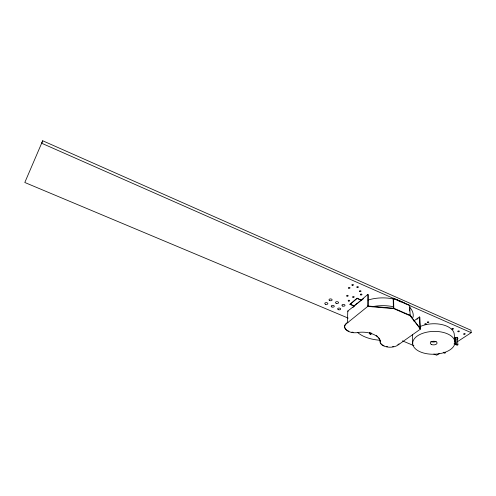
<?xml version="1.0" encoding="UTF-8"?>
<svg xmlns="http://www.w3.org/2000/svg" width="496" height="496" viewBox="0 0 496 496"><rect width="100%" height="100%" fill="white"/><g stroke="black" fill="none" stroke-linecap="round" stroke-linejoin="round"><path stroke-width="0.74" d="M370.779 333.219L369.737 334.013L370.698 334.416L370.704 333.92L369.737 333.517M367.759 306.41L367.803 294.444L368.317 294.674L368.28 306.224L367.759 305.995L393.805 308.239L410.136 315.351L420.434 328.681L419.945 328.47L419.356 316.975L419.845 317.186L420.459 329.09L397.829 345.148A9.901 5.419 0.4 0 1 387.506 347.051A9.901 5.419 0.4 0 1 380.184 342.581L380.178 342.451A17.261 9.486 1.7 0 0 358.837 332.357A10.025 5.673 1.9 0 1 346.977 330.609A10.025 5.673 1.9 0 1 346.338 323.733L367.759 306.41L393.818 308.655L410.149 315.766L420.459 329.09M361.2 300.216L357.101 298.139L349.996 304.383L354.07 306.119L361.2 300.216L357.095 298.443L349.996 304.383M357.61 303.186L367.803 294.444M354.07 306.119L347.764 311.048L347.479 322.412L346.344 323.33A10.025 5.673 1.9 0 0 345.259 328.507M457.796 341.453L471.2 332.686L470.946 330.231L42.706 140.771L24.8 182.485L348.198 318.11M42.706 140.771L41.645 143.232L471.2 332.686M354.665 305.331L357.027 303.378M352.985 307.359L354.169 306.379M361.832 300.037L363.599 298.573M393.805 308.239L393.415 308.543L393.179 298.505L393.564 298.201L409.721 305.331L410.149 315.766M409.33 305.629L409.721 305.331M370.698 334.416L371.746 333.622M413.763 321.055L419.356 316.975M416.944 319.3L418.103 318.457M397.817 344.745L399.013 343.895M439.276 353.561L436.722 355.229L433.87 354.032M453.964 343.957L455.88 342.705M455.092 337.447L455.719 344.602L456.407 344.15L457.901 344.794L457.225 337.237M457.901 344.794L457.207 345.241L455.719 344.602M347.479 322.412L347.987 322.629M402.454 340.864L413.881 345.65M347.764 311.048L348.266 311.259M443.97 352.172L445.445 352.799L444.776 353.233L443.3 352.606M350.002 304.085L353.394 305.53M393.179 298.505L395.287 299.435M398.796 300.985L400.904 301.915M455.812 337.348L456.407 344.15M454.95 342.395A21.148 11.42 -1.6 0 0 423.2 333.151A21.148 11.42 -1.6 0 0 423.28 352.929A21.148 11.42 -1.6 0 0 454.95 342.395L454.293 334.775A20.981 11.489 -1.7 0 0 441.992 324.601A20.981 11.489 -1.7 0 0 419.566 326.858M412.691 343.74L412.368 336.201A20.981 11.489 -1.7 0 1 412.424 334.707M409.454 308.71L409.547 311.023M380.178 342.184L380.178 342.048A17.255 9.492 1.7 0 0 378.733 337.751M393.564 298.201L393.818 308.655M455.378 339.202A1.531 0.825 -2.6 0 1 455.409 337.931A1.531 0.825 -2.6 0 1 457.715 338.092A1.531 0.825 -2.6 0 1 456.878 339.307M380.289 340.244A30.566 17.335 0.4 0 1 357.424 332.345M372.298 306.702A30.566 17.335 0.4 0 1 393.254 306.708M409.851 314.824A30.566 17.335 0.4 0 1 412.43 318.42M368.044 300.074A30.312 17.441 0.3 0 1 393.812 299.082M395.975 299.621A30.312 17.441 0.3 0 1 403.713 302.696M404.277 303.013A30.312 17.441 0.3 0 1 405.616 303.837M409.529 307.055A30.312 17.441 0.3 0 1 413.069 317.248M436.12 341.335A3.385 1.835 -1.6 0 1 430.764 341.341M369.365 332.574A17.255 9.492 1.7 0 1 371.442 333.163M376.216 335.457A17.255 9.492 1.7 0 1 377.803 336.728M393.787 346.431A9.895 5.419 0.4 0 1 392.578 346.654M387.506 346.654A9.895 5.419 0.4 0 1 386.285 346.425M384.053 345.731A9.895 5.419 0.4 0 1 382.776 345.104M382.218 344.751A9.895 5.419 0.4 0 1 380.897 343.536M353.14 332.289A10.025 5.673 1.9 0 1 351.869 332.103M348.948 331.254A10.025 5.673 1.9 0 1 347.02 330.231M346.487 329.834A10.025 5.673 1.9 0 1 345.6 328.966M348.508 301.053A0.769 0.459 1.9 0 0 349.711 300.737A0.769 0.459 1.9 0 0 348.614 300.266A0.769 0.459 1.9 0 0 348.508 301.053M452.209 329.108A0.769 0.422 -2.7 0 0 453.462 328.829A0.769 0.422 -2.7 0 0 452.451 328.383A0.769 0.422 -2.7 0 0 452.209 329.108M463.946 334.254A0.763 0.415 -3.1 0 0 465.192 333.975A0.763 0.415 -3.1 0 0 464.2 333.541A0.763 0.415 -3.1 0 0 463.946 334.254M458.093 331.694A0.763 0.415 -2.9 0 0 459.346 331.409A0.763 0.415 -2.9 0 0 458.347 330.968A0.763 0.415 -2.9 0 0 458.093 331.694M352.197 285.281A0.794 0.484 1.5 0 0 353.437 284.946A0.794 0.484 1.5 0 0 352.309 284.45A0.794 0.484 1.5 0 0 352.197 285.281M348.787 288.232A0.787 0.477 1.7 0 0 350.021 287.897A0.787 0.477 1.7 0 0 348.899 287.407A0.787 0.477 1.7 0 0 348.787 288.232M357.145 287.451A0.794 0.477 1.2 0 0 358.385 287.116A0.794 0.477 1.2 0 0 357.263 286.62A0.794 0.477 1.2 0 0 357.145 287.451M352.96 297.296A0.775 0.465 1.6 0 0 354.175 296.974A0.775 0.465 1.6 0 0 353.071 296.496A0.775 0.465 1.6 0 0 352.96 297.296M360.722 294.891A0.781 0.471 1.1 0 0 361.956 294.568A0.781 0.471 1.1 0 0 360.846 294.085A0.781 0.471 1.1 0 0 360.722 294.891M346.977 296.143A0.775 0.465 1.9 0 0 348.186 295.821A0.775 0.465 1.9 0 0 347.082 295.343A0.775 0.465 1.9 0 0 346.977 296.143M359.761 291.549A0.787 0.471 1.1 0 0 360.995 291.22A0.787 0.471 1.1 0 0 359.885 290.73A0.787 0.471 1.1 0 0 359.761 291.549M427.577 322.574A0.769 0.428 -1.8 0 0 428.817 322.282A0.769 0.428 -1.8 0 0 427.794 321.83A0.769 0.428 -1.8 0 0 427.577 322.574M425.134 324.31A0.763 0.428 -1.6 0 0 426.368 324.024A0.763 0.428 -1.6 0 0 425.345 323.578A0.763 0.428 -1.6 0 0 425.134 324.31M342.593 306.038A1.55 0.911 2.2 0 0 345.011 305.418A1.55 0.911 2.2 0 0 342.792 304.47A1.55 0.911 2.2 0 0 342.593 306.038M338.297 309.671A1.538 0.899 2.5 0 0 340.69 309.051A1.538 0.899 2.5 0 0 338.483 308.121A1.538 0.899 2.5 0 0 338.297 309.671M336.176 303.316A1.55 0.918 2.6 0 0 338.588 302.684A1.55 0.918 2.6 0 0 336.356 301.729A1.55 0.918 2.6 0 0 336.176 303.316M331.911 306.974A1.538 0.905 2.8 0 0 334.298 306.354A1.538 0.905 2.8 0 0 332.078 305.412A1.538 0.905 2.8 0 0 331.911 306.974M329.71 300.57A1.556 0.924 2.9 0 0 332.122 299.931A1.556 0.924 2.9 0 0 329.871 298.97A1.556 0.924 2.9 0 0 329.71 300.57M325.481 304.265A1.544 0.911 3.2 0 0 327.862 303.633A1.544 0.911 3.2 0 0 325.63 302.69A1.544 0.911 3.2 0 0 325.481 304.265M431.532 344.515A3.391 1.829 -1.5 0 0 437.038 343.306A3.391 1.829 -1.5 0 0 432.518 341.372A3.391 1.829 -1.5 0 0 431.532 344.515"/></g></svg>
